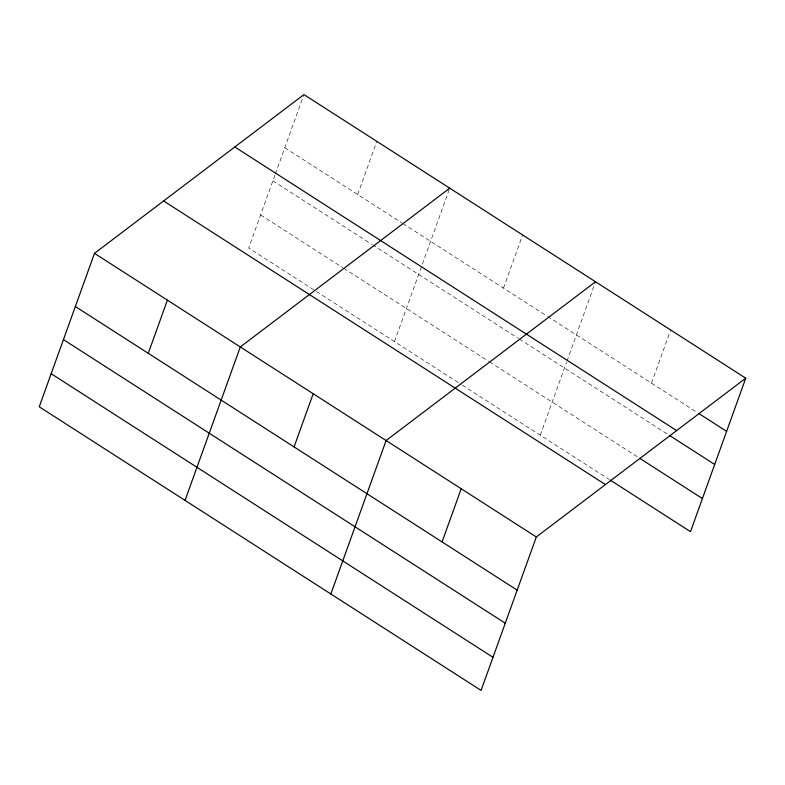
<?xml version="1.0" encoding="UTF-8"?>
<svg xmlns="http://www.w3.org/2000/svg" width="785" height="785" viewBox="0 0 785 785"><rect width="100%" height="100%" fill="white"/><g stroke="black" fill="none" stroke-linecap="round" stroke-linejoin="round"><path stroke-width="0.59" stroke-dasharray="3.92 2.94" d="M274.927 175.133L248.678 248.031L315.423 290.872M275.339 173.985L303.52 95.711M357.695 194.533L376.829 141.379M394.482 341.622L449.726 188.174M503.489 288.134L522.633 234.97M540.286 435.214L566.534 362.317M566.947 361.178L595.128 282.894M651.501 383.139L670.645 329.985M284.788 147.737L401.841 222.881M402.872 223.539L546.615 315.815M547.645 316.473L696.776 412.203M272.876 180.835L371.442 244.106M372.473 244.773L518.277 338.364M519.297 339.022L668.398 434.733M260.6 214.933L342.741 267.665M343.761 268.323L488.545 361.257M489.565 361.914L637.597 456.939M316.453 291.529L461.227 384.464M462.247 385.121L609.219 479.468"/><path stroke-width="1.18" d="M94.494 253.349L39.25 406.807L481.068 690.417L536.322 536.969L745.75 378.193L303.932 94.583L94.494 253.349L536.322 536.969M148.257 353.309L167.401 300.155M185.054 500.398L240.298 346.95L449.726 188.174M294.061 446.9L313.195 393.746M330.848 593.99L386.102 440.542L595.53 281.766M442.073 541.915L461.207 488.751M745.75 378.193L690.506 531.651L610.249 480.126M698.827 413.518L726.616 431.358M234.813 146.972L676.641 430.592M669.428 435.39L714.693 464.455M639.657 458.263L702.418 498.553M163.614 200.96L605.431 484.571M75.36 306.513L517.178 590.134M63.438 339.611L505.265 623.221M51.162 373.709L492.99 657.32"/></g></svg>
